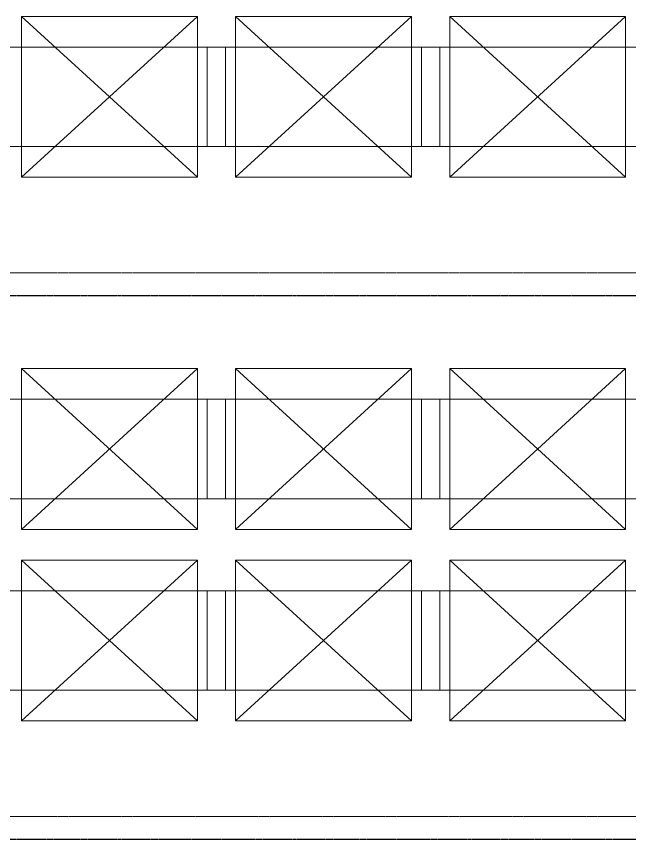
# Model space of a CAD drawing. Header units: millimetres. Extents: x -50460 to 50460, y -35640 to 35640.
# Drawn here: x -28602 to -24594, y -10515 to -5140 of the extents above; entities that cross this region are included whole.
import ezdxf

# ---------------------------------------------------------------- set-up
doc = ezdxf.new("R2010")
doc.units = ezdxf.units.MM
doc.linetypes.add('双点画线', pattern=[22, 12, -2, 2, -2, 2, -2])
doc.linetypes.add('点画线', pattern=[18, 12, -2, 2, -2])
for name, color, linetype, lineweight in [('7', 30, '双点画线', 18), ('PALLET', 4, 'Continuous', 18), ('RackFrame', 5, 'Continuous', 18), ('中心线层', 1, '点画线', 18), ('细线', 7, 'Continuous', 18)]:
    doc.layers.add(name, color=color, linetype=linetype, lineweight=lineweight)

# ---------------------------------------------------------------- blocks, each defined once
blk = doc.blocks.new('*X350')
at = {"layer": 'PALLET', "linetype": 'Continuous', "lineweight": 18}
for p, q in [((1835, 150), (685, 1200)), ((1835, 1200), (685, 150))]:
    blk.add_line(p, q, dxfattribs=at)
blk.add_lwpolyline([(1835, 1200), (685, 1200), (685, 150), (1835, 150), (1835, 1200)], dxfattribs=at)
blk = doc.blocks.new('*X351')
at = {"layer": 'PALLET', "linetype": 'Continuous', "lineweight": 18}
for p, q in [((1835, 150), (685, 1200)), ((1835, 1200), (685, 150))]:
    blk.add_line(p, q, dxfattribs=at)
blk.add_lwpolyline([(1835, 1200), (685, 1200), (685, 150), (1835, 150), (1835, 1200)], dxfattribs=at)
blk = doc.blocks.new('*X352')
at = {"layer": 'PALLET', "linetype": 'Continuous', "lineweight": 18}
for p, q in [((1835, 150), (685, 1200)), ((1835, 1200), (685, 150))]:
    blk.add_line(p, q, dxfattribs=at)
blk.add_lwpolyline([(1835, 1200), (685, 1200), (685, 150), (1835, 150), (1835, 1200)], dxfattribs=at)
blk = doc.blocks.new('*X382')
at = {"layer": 'PALLET', "linetype": 'Continuous', "lineweight": 18}
for p, q in [((1835, 150), (685, 1200)), ((1835, 1200), (685, 150))]:
    blk.add_line(p, q, dxfattribs=at)
blk.add_lwpolyline([(1835, 1200), (685, 1200), (685, 150), (1835, 150), (1835, 1200)], dxfattribs=at)
blk = doc.blocks.new('*X383')
at = {"layer": 'PALLET', "linetype": 'Continuous', "lineweight": 18}
for p, q in [((1835, 150), (685, 1200)), ((1835, 1200), (685, 150))]:
    blk.add_line(p, q, dxfattribs=at)
blk.add_lwpolyline([(1835, 1200), (685, 1200), (685, 150), (1835, 150), (1835, 1200)], dxfattribs=at)
blk = doc.blocks.new('*X384')
at = {"layer": 'PALLET', "linetype": 'Continuous', "lineweight": 18}
for p, q in [((1835, 150), (685, 1200)), ((1835, 1200), (685, 150))]:
    blk.add_line(p, q, dxfattribs=at)
blk.add_lwpolyline([(1835, 1200), (685, 1200), (685, 150), (1835, 150), (1835, 1200)], dxfattribs=at)
blk = doc.blocks.new('*X414')
at = {"layer": 'PALLET', "linetype": 'Continuous', "lineweight": 18}
for p, q in [((1835, 150), (685, 1200)), ((1835, 1200), (685, 150))]:
    blk.add_line(p, q, dxfattribs=at)
blk.add_lwpolyline([(1835, 1200), (685, 1200), (685, 150), (1835, 150), (1835, 1200)], dxfattribs=at)
blk = doc.blocks.new('*X415')
at = {"layer": 'PALLET', "linetype": 'Continuous', "lineweight": 18}
for p, q in [((1835, 150), (685, 1200)), ((1835, 1200), (685, 150))]:
    blk.add_line(p, q, dxfattribs=at)
blk.add_lwpolyline([(1835, 1200), (685, 1200), (685, 150), (1835, 150), (1835, 1200)], dxfattribs=at)
blk = doc.blocks.new('*X416')
at = {"layer": 'PALLET', "linetype": 'Continuous', "lineweight": 18}
for p, q in [((1835, 150), (685, 1200)), ((1835, 1200), (685, 150))]:
    blk.add_line(p, q, dxfattribs=at)
blk.add_lwpolyline([(1835, 1200), (685, 1200), (685, 150), (1835, 150), (1835, 1200)], dxfattribs=at)

msp = doc.modelspace()

# ---------------------------------------------------------------- linework, layer by layer
at = {"layer": '7', "linetype": '双点画线', "lineweight": 25}
for p, q in [((17505.258, -6964.726), (-36301.742, -6964.726)), ((17505.258, -10514.726), (-36301.742, -10514.726))]:
    msp.add_line(p, q, dxfattribs=at)
at = {"layer": 'RackFrame'}
for p, q in [((-32954.742, -5339.726), (14765.258, -5339.726)), ((-27354.742, -5989.726), (-27354.742, -5339.726)), ((-27234.742, -5989.726), (-27234.742, -5339.726)), ((-25954.742, -5989.726), (-25954.742, -5339.726)), ((-25834.742, -5989.726), (-25834.742, -5339.726)), ((-32954.742, -5989.726), (14765.258, -5989.726)), ((-32954.742, -7639.726), (14765.258, -7639.726)), ((-27354.742, -8289.726), (-27354.742, -7639.726)), ((-27234.742, -8289.726), (-27234.742, -7639.726)), ((-25954.742, -8289.726), (-25954.742, -7639.726)), ((-25834.742, -8289.726), (-25834.742, -7639.726)), ((-32954.742, -8289.726), (14765.258, -8289.726)), ((-32954.742, -8889.726), (14765.258, -8889.726)), ((-27354.742, -9539.726), (-27354.742, -8889.726)), ((-27234.742, -9539.726), (-27234.742, -8889.726)), ((-25954.742, -9539.726), (-25954.742, -8889.726)), ((-25834.742, -9539.726), (-25834.742, -8889.726)), ((-32954.742, -9539.726), (14765.258, -9539.726))]:
    msp.add_line(p, q, dxfattribs=at)
at = {"layer": '中心线层'}
for p, q in [((-32954.742, -6814.726), (14765.258, -6814.726)), ((-32954.742, -10364.726), (14765.258, -10364.726))]:
    msp.add_line(p, q, dxfattribs=at)

# ---------------------------------------------------------------- block references
at = {"layer": '细线'}
for name, p in [('*X352', (-29254.742, -6339.726)), ('*X351', (-27854.742, -6339.726)), ('*X350', (-26454.742, -6339.726)), ('*X384', (-29254.742, -8639.726)), ('*X383', (-27854.742, -8639.726)), ('*X382', (-26454.742, -8639.726)), ('*X416', (-29254.742, -9889.726)), ('*X415', (-27854.742, -9889.726)), ('*X414', (-26454.742, -9889.726))]:
    msp.add_blockref(name, p, dxfattribs=at)

doc.saveas('drawing.dxf')
